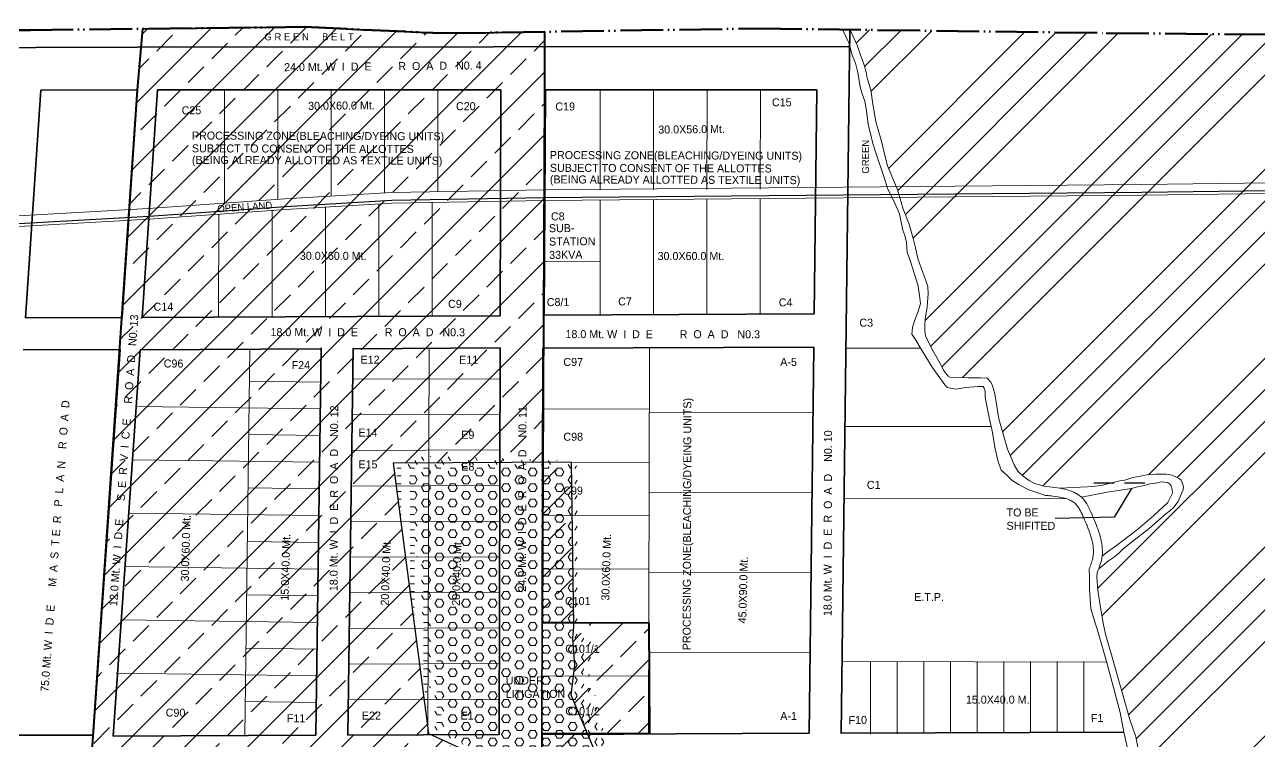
# Model space of a CAD drawing. Header units: inches. Extents: x 2755070 to 2758231, y 746334 to 747634.
# Drawn here: x 2756304 to 2756998, y 746670 to 747072 of the extents above; entities that cross this region are included whole.
import ezdxf

# ---------------------------------------------------------------- set-up
doc = ezdxf.new("R2010")
doc.units = ezdxf.units.IN
doc.header["$MEASUREMENT"] = 0
doc.linetypes.add('ACAD_ISO04W100', pattern=[30, 24, -3, 0, -3])
doc.linetypes.add('ACAD_ISO05W100', pattern=[33, 24, -3, 0, -3, 0, -3])
for name, color, linetype, lineweight in [('BOUNARY PHASE 1', 7, 'Continuous', 40), ('bound old', 7, 'Continuous', 50), ('HATCH', 7, 'Continuous', 5), ('NALA', 7, 'Continuous', 5), ('PLOT', 7, 'Continuous', 20), ('ROAD', 7, 'Continuous', 35)]:
    doc.layers.add(name, color=color, linetype=linetype, lineweight=lineweight)
for name, color, linetype in [('H.T. LINE', 7, 'Continuous'), ('LITIGATION', 7, 'Continuous'), ('TEXT', 7, 'Continuous')]:
    doc.layers.add(name, color=color, linetype=linetype)
doc.styles.get("Standard").update_dxf_attribs({"font": 'comic.ttf'})
doc.dimstyles.get("Standard").update_dxf_attribs({"dimtxt": 6, "dimasz": 0.18, "dimexe": 0.18, "dimexo": 0.0625, "dimgap": 0.09, "dimtad": 0, "dimzin": 0, "dimdsep": 46, "dimtxsty": 'Standard', "dimcen": 0.09, "dimadec": 0, "dimazin": 0, "dimtfac": 1, "dimtofl": 0, "dimtmove": 0, "dimatfit": 3, "dimfxl": 0, "dimtolj": 1, "dimtzin": 0, "dimarcsym": 0})

msp = doc.modelspace()

# ---------------------------------------------------------------- hatches: boundary and pattern name
at = {"layer": 'HATCH', "ltscale": 0.25}
h = msp.add_hatch(dxfattribs=at)
h.set_pattern_fill('ANSI33', color=256, scale=100, style=0)
h.set_pattern_definition([(45, (2770449.656586409, 747605.5221154988), (-17.67766952966369, 17.67766952966369), []), (45, (2770467.334255934, 747605.5221154988), (-17.67766952966369, 17.67766952966369), [12.5, -6.249999999999999])])
h.paths.add_polyline_path([(2756651.050366044, 746580.2731482387), (2756651.050443292, 746626.8704153895), (2756623.776227713, 746666.0749859214), (2756611.167027473, 746695.6127001643), (2756613.275309801, 746712.5360625982), (2756612.171637654, 746727.4835158587), (2756612.775311112, 746734.4213654697), (2756611.477094412, 746826.5575510263), (2756511.17075026, 746825.9653057456), (2756530.988746405, 746674.1119489074), (2756557.235358715, 746662.1836873889), (2756571.240785956, 746653.9753643572), (2756569.876871705, 746576.3239247799)], flags=16)
h.paths.add_polyline_path([(2756336.240697145, 746580.0577317774), (2756367.551594377, 747035.6514244676), (2756370.468731284, 747069.9963585436), (2756461.419985771, 747071.0465737581), (2756500.354331136, 747069.2645023763), (2756539.288676381, 747067.4824309647), (2756596.218630791, 747068.3504466116), (2756596.256687999, 747035.650704205), (2756594.844190598, 746736.6088176072), (2756654.843521237, 746736.3254161477), (2756655.18938911, 746673.9292132854), (2756594.649943471, 746674.1173928082), (2756594.593993068, 746656.1174797416), (2756594.720229149, 746625.1861543953), (2756889.22022903, 746625.1861543953), (2756889.22022903, 746656.6861543953), (2756926.59236598, 746655.244640559), (2756930.125831366, 746636.7948337197), (2756934.378641605, 746616.7948337197), (2756938.243017316, 746596.7948337495), (2756946.069600463, 746560.1344308853), (2756888.848300219, 746561.0125309229), (2756750.865207195, 746564.045795232), (2756593.769038796, 746567.3121788502), (2756508.524345279, 746570.1251192093), (2756504.640151381, 746597.0563038886), (2756565.925248384, 746615.4194308519), (2756564.58399868, 746623.8511227965), (2756561.776765108, 746625.6529029906), (2756559.104785085, 746651.6223295927), (2756471.2649858, 746637.2012505233), (2756469.641400456, 746572.0739284754)])
at = {"layer": 'HATCH', "lineweight": 5, "ltscale": 0.25}
h = msp.add_hatch(dxfattribs=at)
h.set_pattern_fill('ANSI34', color=256, scale=100, style=0)
h.set_pattern_definition([(45, (2770449.656586409, 747605.5221154988), (-53.03300858899106, 53.03300858899107), []), (45, (2770467.334255934, 747605.5221154988), (-53.03300858899106, 53.03300858899107), []), (45, (2770485.011925578, 747605.5221154988), (-53.03300858899106, 53.03300858899107), []), (45, (2770502.689595103, 747605.5221154988), (-53.03300858899106, 53.03300858899107), [])])
edge = h.paths.add_edge_path()
edge.add_line((2757148.733896375, 746980.8061525524), (2756931.976053663, 746978.0457680412))
edge.add_line((2756931.976053715, 746978.0457680523), (2756795.470193438, 746976.8279957995))
edge.add_line((2756795.470193386, 746976.8279957771), (2756796.630773026, 746972.6277244231))
edge.add_line((2756796.630773067, 746972.6277244389), (2756797.690793339, 746969.3080566237))
edge.add_line((2756797.690793276, 746969.3080566227), (2756801.203409452, 746960.2908029091))
edge.add_line((2756801.203409433, 746960.290802896), (2756803.531297054, 746952.1328958189))
edge.add_line((2756803.531297088, 746952.1328957975), (2756804.799164437, 746947.0356753552))
edge.add_line((2756804.799164414, 746947.0356753469), (2756806.046247065, 746940.961389537))
edge.add_line((2756806.046247125, 746940.9613895416), (2756808.914537277, 746933.0860073864))
edge.add_line((2756808.914537311, 746933.0860073864), (2756810.618883606, 746928.6009242712))
edge.add_line((2756810.61888361, 746928.6009242833), (2756811.782827467, 746925.1988533726))
edge.add_line((2756811.782827377, 746925.1988533735), (2756811.949105058, 746921.1728732418))
edge.add_line((2756811.949105024, 746921.1728732288), (2756811.595764965, 746916.2404589774))
edge.add_line((2756811.595764995, 746916.2404589951), (2756811.325563729, 746913.7330503333))
edge.add_line((2756811.325563669, 746913.7330503166), (2756810.223974001, 746907.0466271797))
edge.add_line((2756810.223973989, 746907.0466271937), (2756809.953772724, 746903.3738032319))
edge.add_line((2756809.953772783, 746903.3738032281), (2756809.953772783, 746900.5956415152))
edge.add_line((2756809.953772783, 746900.5956415236), (2756810.307112843, 746897.5467267595))
edge.add_line((2756810.307112932, 746897.5467267632), (2756814.069145583, 746889.8008351866))
edge.add_line((2756814.06914556, 746889.8008351624), (2756817.644115832, 746883.714777505))
edge.add_line((2756817.644115806, 746883.7147774994), (2756820.969669603, 746877.616947948))
edge.add_line((2756820.96966958, 746877.6169479787), (2756823.214418408, 746874.8387862658))
edge.add_line((2756823.214418292, 746874.8387862146), (2756824.378362149, 746874.1207020506))
edge.add_line((2756824.378362179, 746874.1207020581), (2756834.417377573, 746874.0382989626))
edge.add_line((2756834.417377591, 746874.0382989645), (2756841.234762773, 746874.0382989645))
edge.add_line((2756841.234762788, 746874.0382989645), (2756845.059149627, 746873.8499490088))
edge.add_line((2756845.059149623, 746873.8499490023), (2756847.033697184, 746871.6132933684))
edge.add_line((2756847.033697128, 746871.6132933795), (2756847.969009116, 746869.529672089))
edge.add_line((2756847.969009161, 746869.5296720862), (2756848.654904582, 746867.8109788131))
edge.add_line((2756848.654904604, 746867.8109788299), (2756849.361584816, 746864.9504139982))
edge.add_line((2756849.361584783, 746864.9504140019), (2756851.543979421, 746850.8359398227))
edge.add_line((2756851.543979406, 746850.8359398246), (2756856.532310009, 746833.8962164493))
edge.add_line((2756856.532310009, 746833.8962164819), (2756860.252773263, 746825.102628313))
edge.add_line((2756860.252773285, 746825.1026283205), (2756862.268890243, 746821.4886637125))
edge.add_line((2756862.268890262, 746821.4886637032), (2756865.241103906, 746818.6398707423))
edge.add_line((2756865.241104007, 746818.639870733), (2756868.670581296, 746816.1913214251))
edge.add_line((2756868.670581341, 746816.1913214326), (2756871.705149174, 746814.5785750197))
edge.add_line((2756871.705149174, 746814.5785750151), (2756877.067604627, 746813.0246879561))
edge.add_spline(control_points=[(2756877.067604423, 746813.0246879458), (2756880.081031799, 746812.7656694651), (2756883.094458938, 746812.5066510141), (2756885.946322918, 746812.0307165384)], knot_values=[0, 0, 0, 0, 8.22583620535221, 8.22583620535221, 8.22583620535221, 8.22583620535221], degree=3, periodic=0)
edge.add_line((2756885.946322918, 746812.0307165384), (2756901.28179289, 746812.7421630267))
edge.add_line((2756901.28179276, 746812.7421630025), (2756905.792075019, 746813.0835472783))
edge.add_line((2756905.792075038, 746813.083547324), (2756909.221552327, 746813.53087846))
edge.add_line((2756909.221552372, 746813.5308784246), (2756914.293021861, 746814.7786968201))
edge.add_line((2756914.293021917, 746814.778696835), (2756919.593123183, 746816.0736027136))
edge.add_line((2756919.593123198, 746816.073602736), (2756922.399059162, 746816.4503026241))
edge.add_line((2756922.399059176, 746816.4503026009), (2756926.888556737, 746817.8864709521))
edge.add_line((2756926.888556719, 746817.8864709735), (2756930.380388197, 746818.522152042))
edge.add_line((2756930.380388141, 746818.5221520364), (2756934.745177418, 746819.4285861561))
edge.add_line((2756934.745177388, 746819.4285861552), (2756937.779745221, 746819.6169361109))
edge.add_line((2756937.779745221, 746819.6169361174), (2756939.96213986, 746819.7581985667))
edge.add_line((2756939.962139964, 746819.7581985593), (2756942.871999513, 746819.7581985593))
edge.add_line((2756942.871999502, 746819.7581985593), (2756945.470088389, 746819.7581985593))
edge.add_line((2756945.470088363, 746819.7581985593), (2756948.633005019, 746819.4377879705))
edge.add_line((2756948.633004904, 746819.4377879798), (2756951.518439122, 746818.2160833571))
edge.add_line((2756951.518439174, 746818.2160833776), (2756953.6716999, 746817.011781821))
edge.add_line((2756953.671699882, 746817.0117818117), (2756954.760854065, 746815.108309227))
edge.add_line((2756954.760854125, 746815.1083092391), (2756955.363610752, 746812.6597599313))
edge.add_line((2756955.363610744, 746812.6597599089), (2756955.134978969, 746810.6349979723))
edge.add_line((2756955.13497889, 746810.6349979937), (2756954.57379166, 746809.2812327379))
edge.add_line((2756954.573791742, 746809.2812327445), (2756952.453751199, 746804.4900809657))
edge.add_line((2756952.453751206, 746804.4900809824), (2756949.959585905, 746801.2999037458))
edge.add_line((2756949.959585905, 746801.2999037206), (2756947.569344189, 746799.0043887328))
edge.add_line((2756947.569344044, 746799.0043887496), (2756945.49087299, 746797.4975891737))
edge.add_line((2756945.490873098, 746797.4975891709), (2756936.07539903, 746789.3632258354))
edge.add_line((2756936.075398922, 746789.3632258475), (2756931.93924142, 746786.055329903))
edge.add_line((2756931.939241529, 746786.0553298891), (2756921.754733153, 746778.0975446152))
edge.add_line((2756921.754733086, 746778.0975446105), (2756918.907227725, 746775.3193828976))
edge.add_line((2756918.907227635, 746775.319382906), (2756916.600124713, 746773.4711990543))
edge.add_line((2756916.600124717, 746773.4711990356), (2756913.212216824, 746771.2345434017))
edge.add_line((2756913.212216973, 746771.2345434129), (2756907.753850009, 746766.6535551203))
edge.add_spline(control_points=[(2756907.753849864, 746766.653555125), (2756907.474779487, 746765.8994790316), (2756907.184222102, 746765.1472824812), (2756906.893664837, 746764.3950859606)], knot_values=[64.90998871267509, 64.90998871267509, 64.90998871267509, 64.90998871267509, 67.29654852676212, 67.29654852676212, 67.29654852676212, 67.29654852676212], degree=3, periodic=0)
edge.add_line((2756906.893664837, 746764.3950859606), (2756906.706602458, 746761.9465366527))
edge.add_line((2756906.706602335, 746761.9465366602), (2756907.205435377, 746754.7186074443))
edge.add_line((2756907.205435395, 746754.7186074257), (2756908.473302744, 746747.1610658048))
edge.add_line((2756908.473302841, 746747.1610657871), (2756910.427065704, 746735.2479316294))
edge.add_line((2756910.427065611, 746735.2479316294), (2756911.757287148, 746729.2795926798))
edge.add_line((2756911.757287145, 746729.2795926929), (2756915.290688019, 746717.0015305178))
edge.add_line((2756915.290688038, 746717.0015304983), (2756918.990366593, 746703.8288060743))
edge.add_line((2756918.990366578, 746703.8288060725), (2756920.694712874, 746697.9193264768))
edge.add_line((2756920.694712877, 746697.9193264544), (2756925.225779835, 746682.050843413))
edge.add_line((2756925.225779772, 746682.0508434176), (2756928.613687664, 746672.2095586797))
edge.add_line((2756928.613687634, 746672.2095586956), (2756930.733728178, 746661.567786675))
edge.add_line((2756930.73372817, 746661.5677866638), (2756932.334150881, 746652.3386392528))
edge.add_line((2756932.33415091, 746652.3386392593), (2756933.144754615, 746646.7234564563))
edge.add_line((2756933.144754767, 746646.7234564424), (2756937.010711003, 746635.0104441112))
edge.add_line((2756937.010710955, 746635.0104441345), (2756937.946022943, 746630.5959922438))
edge.add_line((2756937.946022987, 746630.5959922373), (2756938.881334975, 746625.5105436658))
edge.add_line((2756938.881334901, 746625.5105436742), (2756939.567230321, 746620.9666012051))
edge.add_line((2756939.567230344, 746620.9666011631), (2756942.227673326, 746606.5931458268))
edge.add_line((2756942.227673411, 746606.5931458175), (2756944.368498653, 746594.6917835306))
edge.add_line((2756944.368498564, 746594.6917835474), (2756946.488539107, 746581.2247623308))
edge.add_line((2756946.4885391, 746581.2247623205), (2756948.234454792, 746572.5253491411))
edge.add_line((2756948.23445487, 746572.5253491402), (2756949.689384598, 746565.5681729754))
edge.add_line((2756949.689384699, 746565.5681729615), (2756950.693984944, 746560.1864012722))
edge.add_line((2756950.693984866, 746560.1864012778), (2756976.985882293, 746560.4818784986))
edge.add_line((2756976.985882282, 746560.4818784893), (2756981.411366317, 746554.1397931781))
edge.add_line((2756981.411366343, 746554.1397931874), (2757005.655289713, 746553.7554237414))
edge.add_line((2757005.655289769, 746553.7554237247), (2757039.815669276, 746552.2199520096))
edge.add_line((2757039.815669179, 746552.2199520171), (2757085.802174032, 746549.913735318))
edge.add_line((2757085.802174091, 746549.9137353301), (2757121.507316653, 746547.5935113765))
edge.add_line((2757121.507316589, 746547.5935114026), (2757164.800053596, 746546.4404030647))
edge.add_line((2757164.800053596, 746546.4404030442), (2757199.522667326, 746544.5080521256))
edge.add_line((2757199.522667408, 746544.5080521405), (2757256.034782466, 746542.0046531716))
edge.add_line((2757256.03478241, 746542.0046531558), (2757310.29500372, 746540.2749871099))
edge.add_line((2757310.295003772, 746540.2749871314), (2757377.412731413, 746536.6370007573))
edge.add_line((2757377.412731409, 746536.6370007396), (2757400.309777375, 746552.5883222697))
edge.add_line((2757400.309777379, 746552.5883222818), (2757426.326903075, 746549.3031731462))
edge.add_line((2757426.326903105, 746549.3031731248), (2757428.677681331, 746527.0718417969))
edge.add_line((2757428.677681327, 746527.0718417764), (2757532.902259525, 746523.7038923362))
edge.add_line((2757532.902259469, 746523.7038923502), (2757586.608987205, 746521.4289676938))
edge.add_line((2757586.608987212, 746521.4289677143), (2757629.079083543, 746519.4927953463))
edge.add_line((2757629.079083562, 746519.4927953482), (2757629.234977275, 746562.7724279715))
edge.add_line((2757629.234977245, 746562.7724279761), (2757584.873860229, 746655.299326486))
edge.add_line((2757584.87386024, 746655.2993264794), (2757507.883432139, 746785.6672294484))
edge.add_line((2757507.88343215, 746785.6672294438), (2757478.868220948, 746811.4280280424))
edge.add_line((2757478.868220925, 746811.4280280471), (2757432.351773225, 746853.749340009))
edge.add_line((2757432.351773262, 746853.7493399978), (2757407.021028765, 746881.3501956342))
edge.add_line((2757407.021028757, 746881.3501956463), (2757388.670605164, 746899.894575268))
edge.add_line((2757388.670605183, 746899.894575268), (2757326.307539031, 746983.7622078191))
edge.add_line((2757326.307538986, 746983.7622078061), (2757148.733896386, 746980.8061525617))
h.paths.add_polyline_path([(2757266.302886844, 746835.4147879183), (2757294.341461897, 746829.4464489818), (2757299.288223147, 746847.7752532065), (2757378.789742589, 746846.927678436), (2757380.03682518, 746830.9532485604), (2757378.810527325, 746813.7780877352), (2757376.357931376, 746782.9357838631), (2757372.907669425, 746753.7768576741), (2757372.450405717, 746741.8401797712), (2757373.38571775, 746732.7169792056), (2757374.764553785, 746726.60896191), (2757406.64125526, 746733.7764476836), (2757406.994595408, 746722.1222946942), (2757410.278579712, 746697.7074328065), (2757411.234676361, 746688.8196696639), (2757413.645702839, 746688.219304204), (2757415.64103508, 746655.7407101989), (2757380.722720623, 746663.357111156), (2757380.722720623, 746669.4313969612), (2757376.357931376, 746669.2901344895), (2757363.492195368, 746665.1935231388), (2757355.573220372, 746680.0143096149), (2757349.857424855, 746693.5048745871), (2757338.675250411, 746689.1375101805), (2757329.924887061, 746708.0549080074), (2757326.807180405, 746714.9649966955), (2757324.687139869, 746719.3441329598), (2757318.618004322, 746720.8980200291), (2757319.303899765, 746741.7342329323), (2757322.98279357, 746745.4070568979), (2757322.712592363, 746748.7973559499), (2757312.112389803, 746764.3244547248), (2757305.731483579, 746775.2605235279), (2757285.798945665, 746776.9556730688), (2757270.77159965, 746779.3571348786), (2757265.263651252, 746787.5503575802), (2757260.171396971, 746794.7429712117), (2757258.758036733, 746798.4157951474), (2757266.884858727, 746799.4399480224), (2757266.82250464, 746804.9020964801)], flags=16)
h.paths.add_polyline_path([(2757190.583670378, 746720.2221817374), (2757193.952984571, 746713.9349066913), (2757194.796533227, 746708.3178898692), (2757190.655741096, 746701.0615919232), (2757180.784539461, 746698.8482289612), (2757171.772415161, 746705.720736593), (2757171.913670897, 746714.8577474058), (2757178.135342479, 746720.7935437262)], flags=16)
h.paths.add_polyline_path([(2757148.733896375, 746980.8061525524), (2757326.307538986, 746983.7622078061), (2757265.379355788, 747065.700168848), (2757192.733786821, 747065.0209054053), (2756911.986577153, 747067.6328305602), (2756767.997111559, 747069.5214862525), (2756771.980105877, 747060.8579028249), (2756773.767591, 747055.7489104867), (2756774.952319503, 747052.4292426705), (2756776.199402213, 747049.1213467121), (2756777.093144774, 747045.7075039446), (2756777.633547187, 747042.2230299115), (2756779.608094811, 747035.7131848633), (2756780.855177402, 747027.6494527459), (2756781.7697047, 747022.1873042881), (2756782.559523702, 747017.8787992299), (2756783.474050999, 747014.5709033012), (2756785.885077477, 747006.0951556861), (2756787.485500216, 746998.8436827064), (2756789.023568869, 746993.0166062117), (2756794.552302003, 746980.1499504447), (2756795.470193386, 746976.8279957771), (2756931.976053715, 746978.0457680523)])
h.paths.add_polyline_path([(2757021.023933411, 746865.0522343218), (2757140.338817, 746864.6813584864), (2757140.363162994, 746872.5136954784), (2757021.048279285, 746872.8845713139)], flags=24)
h.paths.add_polyline_path([(2757292.955358148, 746796.2898600996), (2757347.088307858, 746796.2938517332), (2757347.087822795, 746802.8733510375), (2757292.954872966, 746802.869359374)], flags=8)
h.paths.add_polyline_path([(2757293.582497239, 746807.4303011596), (2757320.206989765, 746807.4303011596), (2757320.206989765, 746801.7936299741), (2757293.582497239, 746801.7936299741)], flags=8)
at = {"layer": 'HATCH', "ltscale": 0.25}
h = msp.add_hatch(dxfattribs=at)
h.set_pattern_fill('HEX', color=256, scale=20, style=0)
h.set_pattern_definition([(0, (-548615369.2682207, -148904661.637835), (0, 4.330127020000001), [2.5, -5]), (120, (-548615369.2682207, -148904661.637835), (-3.750000000933409, -2.16506351), [2.5, -4.999999999999999]), (59.99999999999999, (-548615366.7682207, -148904661.637835), (-3.750000000933408, 2.165063510000001), [2.5, -5.000000000000001])])
h.paths.add_polyline_path([(2756651.050366044, 746580.2731482387), (2756651.050443292, 746626.8704153895), (2756623.776227713, 746666.0749859214), (2756611.167027473, 746695.6127001643), (2756613.275309801, 746712.5360625982), (2756612.171637654, 746727.4835158587), (2756612.775311112, 746734.4213654697), (2756611.477094412, 746826.5575510263), (2756511.17075026, 746825.9653057456), (2756530.988746405, 746674.1119489074), (2756557.235358715, 746662.1836873889), (2756571.240785956, 746653.9753643572), (2756569.876871705, 746576.3239247799)])

# ---------------------------------------------------------------- linework, layer by layer
at = {"layer": 'BOUNARY PHASE 1', "ltscale": 0.25}
msp.add_lwpolyline([(2756336.240697145, 746580.0577317774), (2756367.551594377, 747035.6514244676), (2756370.468731284, 747069.9963585436), (2756461.419985771, 747071.0465737581), (2756500.354331136, 747069.2645023763), (2756539.288676381, 747067.4824309647), (2756596.218630791, 747068.3504466116), (2756596.256687999, 747035.650704205), (2756594.844190598, 746736.6088176072), (2756654.843521237, 746736.3254161477), (2756655.18938911, 746673.9292132854), (2756594.649943471, 746674.1173928082), (2756594.593993068, 746656.1174797416)], dxfattribs=at)
at = {"layer": 'bound old', "linetype": 'ACAD_ISO05W100'}
msp.add_lwpolyline([(2755227.539643645, 746751.2453789413), (2755230.261760473, 746835.9646860659), (2755222.385553122, 746886.858153671), (2755210.959024549, 746917.4451604784), (2755206.629104972, 746953.1621131897), (2755194.398363948, 746951.3805715442), (2755164.563170552, 747008.2420326769), (2755159.205345631, 747034.823954314), (2755152.566626668, 747067.282034725), (2755184.574787974, 747066.7951220274), (2755420.405415893, 747072.3224062622), (2755422.583700776, 747069.1061490774), (2755667.683166265, 747069.9675844908), (2755842.593002319, 747071.7766461372), (2756060.042990208, 747069.9485408068), (2756307.28881216, 747069.2668192387), (2756461.419985771, 747071.0465737581), (2756539.288676381, 747067.4824309647), (2756716.943103552, 747070.1911424696), (2756911.986577153, 747067.6328305602), (2757192.733786821, 747065.0209054053)], dxfattribs=at)
at = {"layer": 'H.T. LINE'}
msp.add_lwpolyline([(2757389.346638799, 746984.81161502), (2757148.733896375, 746980.8061525524), (2756931.976053715, 746978.0457680523), (2756596.465052128, 746975.0526658595), (2756510.439950943, 746973.5854132175), (2756450.646884441, 746969.9528668523), (2756373.976709127, 746964.5468467772), (2756297.409796476, 746960.301109463), (2756244.227844834, 746959.9046973586), (2756129.394020677, 746958.4461254776), (2756015.894020677, 746958.4461254776), (2755908.752844095, 746963.613910228), (2755845.028670669, 746962.1186085939), (2755745.003450155, 746958.4246348441), (2755632.112276793, 746955.5236070752), (2755537.628937364, 746953.6971284747), (2755472.347605586, 746952.5917113721), (2755307.341836333, 746949.3286792934), (2755110.341836333, 746949.3286792934)], dxfattribs=at)
at = {"layer": 'H.T. LINE', "linetype": 'ACAD_ISO04W100'}
for points in [[(2756916.431839421, 746814.8695417382), (2756915.228775709, 746814.8495144258), (2756914.144986496, 746814.8357125033), (2756912.467431488, 746814.8207469924), (2756912.037305982, 746814.8134107292), (2756911.73834065, 746814.7952479973), (2756911.354989774, 746814.7682178969), (2756910.97215521, 746814.7469892104), (2756910.706245452, 746814.7450071499), (2756910.132076331, 746814.7377142905), (2756909.564576331, 746814.7377142905), (2756909.028870448, 746814.7635532143), (2756908.710249581, 746814.7560767061), (2756908.210123478, 746814.7376068372), (2756907.645667612, 746814.7231016984), (2756907.173250915, 746814.7139693054), (2756906.846844256, 746814.7084422199), (2756906.021815409, 746814.6921270596), (2756905.036815409, 746814.6921270596)], [(2756933.622335732, 746814.8695417382), (2756932.41927202, 746814.8495144258), (2756931.335482806, 746814.8357125033), (2756929.657927798, 746814.8207469924), (2756929.227802293, 746814.8134107292), (2756928.92883696, 746814.7952479973), (2756928.545486084, 746814.7682178969), (2756928.16265152, 746814.7469892104), (2756927.896741762, 746814.7450071499), (2756927.322572642, 746814.7377142905), (2756926.755072642, 746814.7377142905), (2756926.219366758, 746814.7635532143), (2756925.900745892, 746814.7560767061), (2756925.400619789, 746814.7376068372), (2756924.836163922, 746814.7231016984), (2756924.363747225, 746814.7139693054), (2756924.037340566, 746814.7084422199), (2756923.21231172, 746814.6921270596), (2756922.227311719, 746814.6921270596)]]:
    msp.add_lwpolyline(points, dxfattribs=at)
at = {"layer": 'LITIGATION', "ltscale": 0.25}
for p, q in [((2756595.123943338, 746826.6083828078), (2756594.698841707, 746736.6095041295)), ((2756594.698841707, 746736.6095041295), (2756612.740897877, 746736.8637201746))]:
    msp.add_line(p, q, dxfattribs=at)
at = {"layer": 'LITIGATION'}
msp.add_lwpolyline([(2756651.050366044, 746580.2731482387), (2756651.050443292, 746626.8704153895), (2756623.776227713, 746666.0749859214), (2756611.167027473, 746695.6127001643), (2756613.275309801, 746712.5360625982), (2756612.171637654, 746727.4835158587), (2756612.775311112, 746734.4213654697), (2756611.477094412, 746826.5575510263), (2756511.17075026, 746825.9653057456), (2756530.988746405, 746674.1119489074), (2756557.235358715, 746662.1836873889), (2756571.240785956, 746653.9753643572), (2756569.876871705, 746576.3239247799), (2756651.050366044, 746580.2731482387)], dxfattribs=at)
at = {"layer": 'NALA'}
for points in [[(2756877.843300343, 746807.9390250146), (2756873.451064825, 746809.3989514709), (2756868.483518958, 746811.0587853789), (2756862.97557044, 746813.8722627163), (2756858.880982399, 746816.544477582), (2756855.950338244, 746819.4874455035), (2756852.87420094, 746822.1596603692), (2756852.87420094, 746822.1596603692), (2756851.086715817, 746827.5040901303), (2756849.42393887, 746835.0380880237), (2756848.135286808, 746843.2077669799), (2756846.22309351, 746851.6246552467), (2756844.934441328, 746858.2639908791), (2756844.934441328, 746858.2639908791), (2756843.915990591, 746862.984511435), (2756843.895205736, 746866.2217761576), (2756843.458726883, 746868.0935037434), (2756842.876754999, 746869.0941128433), (2756842.876754999, 746869.0941128433), (2756839.738263607, 746869.0941128433), (2756833.149510264, 746868.5408348739), (2756827.433714747, 746867.540225774), (2756827.433714747, 746867.540225774), (2756822.528522968, 746868.5408348739), (2756821.260655522, 746869.9887751043), (2756814.152284384, 746879.9948660433), (2756808.540412426, 746889.0592072308), (2756804.362685561, 746896.1223302782), (2756802.741478086, 746898.5708795786), (2756803.011679411, 746902.2790191472), (2756804.445824385, 746906.4933492541), (2756806.337233067, 746911.2374135256), (2756807.501176953, 746915.6283216476), (2756807.501176953, 746915.6283216476), (2756807.043913245, 746920.2899828553), (2756807.043913245, 746920.2899828553), (2756806.420372009, 746924.1393848956), (2756806.420372009, 746924.1393848956), (2756806.06703186, 746926.1994624436), (2756801.847735524, 746939.878377378), (2756800.143389225, 746944.6224416792), (2756800.143389225, 746944.6224416792), (2756799.686125517, 746950.0021870434), (2756798.709244132, 746953.8515890837), (2756797.711578012, 746956.9946787953), (2756795.737030506, 746966.0119325519), (2756792.951879144, 746972.462918222), (2756789.106707692, 746980.5266503394), (2756787.132160187, 746986.4361299276), (2756782.51795435, 747000.3622541428), (2756780.709684491, 747005.5654214621), (2756779.545740724, 747011.2983229756), (2756778.111595511, 747016.3131403029), (2756778.111595511, 747016.3131403029), (2756777.21785295, 747023.894225657), (2756776.220186949, 747029.4505491257), (2756774.702903032, 747034.0180353224), (2756773.622097969, 747037.5142812431), (2756773.622097969, 747037.5142812431), (2756772.375015378, 747045.4014352858), (2756772.375015378, 747045.4014352858), (2756771.003224373, 747050.6399181783), (2756769.194954515, 747055.1250012815), (2756767.423466563, 747061.8146528602), (2756763.679384947, 747069.5781202614), (2756763.679384947, 747069.5781202614), (2756768.029533982, 747069.4509628415), (2756771.980105877, 747060.8579028249), (2756771.980105877, 747060.8579028249), (2756773.767591, 747055.7489104867), (2756774.952319503, 747052.4292426705), (2756776.199402213, 747049.1213467121), (2756777.093144774, 747045.7075039446), (2756777.093144774, 747045.7075039446), (2756777.633547187, 747042.2230299115), (2756777.633547187, 747042.2230299115), (2756779.608094811, 747035.7131848633), (2756780.855177402, 747027.6494527459), (2756781.7697047, 747022.1873042881), (2756781.7697047, 747022.1873042881), (2756782.559523702, 747017.8787992299), (2756782.559523702, 747017.8787992299), (2756783.474050999, 747014.5709033012), (2756785.885077477, 747006.0951556861), (2756787.485500216, 746998.8436827064), (2756789.023568869, 746993.0166062117), (2756794.552302003, 746980.1499504447), (2756796.630773067, 746972.6277244389), (2756797.690793276, 746969.3080566227), (2756801.203409433, 746960.290802896), (2756803.531297088, 746952.1328957975), (2756804.799164414, 746947.0356753469), (2756806.046247125, 746940.9613895416), (2756808.914537311, 746933.0860073864), (2756810.61888361, 746928.6009242833), (2756811.782827377, 746925.1988533735), (2756811.782827377, 746925.1988533735), (2756811.949105024, 746921.1728732288), (2756811.949105024, 746921.1728732288), (2756811.595764995, 746916.2404589951), (2756811.595764995, 746916.2404589951), (2756811.325563669, 746913.7330503166), (2756810.223973989, 746907.0466271937), (2756810.223973989, 746907.0466271937), (2756809.953772783, 746903.3738032281), (2756809.953772783, 746903.3738032281), (2756809.953772783, 746900.5956415236), (2756809.953772783, 746900.5956415236), (2756810.307112932, 746897.5467267632), (2756814.06914556, 746889.8008351624), (2756817.644115806, 746883.7147774994), (2756820.96966958, 746877.6169479787), (2756823.214418292, 746874.8387862146), (2756823.214418292, 746874.8387862146), (2756824.378362179, 746874.1207020581), (2756824.378362179, 746874.1207020581), (2756834.417377591, 746874.0382989645), (2756834.417377591, 746874.0382989645), (2756841.234762788, 746874.0382989645), (2756845.059149623, 746873.8499490023), (2756847.033697128, 746871.6132933795), (2756847.969009161, 746869.5296720862), (2756848.654904604, 746867.8109788299), (2756848.654904604, 746867.8109788299), (2756849.361584783, 746864.9504140019), (2756851.543979406, 746850.8359398246), (2756856.532310009, 746833.8962164819), (2756860.252773285, 746825.1026283205), (2756862.268890262, 746821.4886637032), (2756865.241104007, 746818.639870733), (2756868.670581341, 746816.1913214326), (2756871.705149174, 746814.5785750151), (2756877.067604423, 746813.0246879458), (2756877.067604423, 746813.0246879458), (2756877.067604423, 746813.0246879458), (2756877.067604423, 746813.0246879458)], [(2756885.946322918, 746812.0307165384), (2756901.28179276, 746812.7421630025), (2756901.28179276, 746812.7421630025), (2756905.792075038, 746813.083547324), (2756909.221552372, 746813.5308784246), (2756914.293021917, 746814.778696835), (2756919.593123198, 746816.073602736), (2756922.399059176, 746816.4503026009), (2756926.888556719, 746817.8864709735), (2756930.380388141, 746818.5221520364), (2756934.745177388, 746819.4285861552), (2756934.745177388, 746819.4285861552), (2756937.779745221, 746819.6169361174), (2756937.779745221, 746819.6169361174), (2756939.962139964, 746819.7581985593), (2756939.962139964, 746819.7581985593), (2756942.871999502, 746819.7581985593), (2756942.871999502, 746819.7581985593), (2756945.470088363, 746819.7581985593), (2756945.470088363, 746819.7581985593), (2756948.026607752, 746819.4992173612), (2756948.026607752, 746819.4992173612), (2756949.377614021, 746819.1225174963), (2756951.518439174, 746818.2160833776), (2756953.181216002, 746817.2861055136), (2756954.033389211, 746816.3796713948), (2756954.760854125, 746815.1083092391), (2756954.760854125, 746815.1083092391), (2756955.363610744, 746812.6597599089), (2756955.363610744, 746812.6597599089), (2756955.13497889, 746810.6349979937), (2756954.573791742, 746809.2812327445), (2756952.453751206, 746804.4900809824), (2756949.959585905, 746801.2999037206), (2756947.569344044, 746799.0043887496), (2756945.490873098, 746797.4975891709), (2756936.075398922, 746789.3632258475), (2756931.939241529, 746786.0553298891), (2756921.754733086, 746778.0975446105), (2756918.907227635, 746775.319382906), (2756916.600124717, 746773.4711990356), (2756913.212216973, 746771.2345434129), (2756907.753849864, 746766.653555125)], [(2756909.67881608, 746773.8008114398), (2756911.861210704, 746775.6960828006), (2756917.701714516, 746779.7809222639), (2756929.652923226, 746788.8099478483), (2756938.694272518, 746796.6735581458), (2756946.571678042, 746803.9603467286), (2756946.571678042, 746803.9603467286), (2756949.190551639, 746809.1988296211), (2756949.003489137, 746811.1294166148), (2756949.003489137, 746811.1294166148), (2756948.463086724, 746813.35430035), (2756947.631698251, 746814.4255406857), (2756946.426185012, 746815.214256078), (2756946.426185012, 746815.214256078), (2756943.121415973, 746815.5085528791), (2756943.121415973, 746815.5085528791), (2756941.375500202, 746815.214256078), (2756941.375500202, 746815.214256078), (2756938.964473724, 746814.6138906181), (2756938.964473724, 746814.6138906181), (2756936.428739071, 746814.3666813076), (2756936.428739071, 746814.3666813076), (2756933.373386502, 746813.5308784246), (2756933.373386502, 746813.5308784246), (2756929.63213861, 746812.75393489), (2756929.63213861, 746812.75393489), (2756926.202661276, 746811.8475007713), (2756912.526321411, 746809.6697044969), (2756898.104517817, 746806.8457220495)], [(2756925.890890598, 746657.7419283688), (2756921.817087173, 746674.9288610518), (2756921.817087173, 746674.9288610518), (2756919.759400845, 746686.0061922967), (2756915.394611597, 746702.8988282084), (2756912.172981381, 746714.552981168), (2756907.496421337, 746730.8217078745), (2756903.401833296, 746744.2298697233), (2756903.401833296, 746744.2298697233), (2756902.52887547, 746755.2954291403), (2756902.52887547, 746755.2954291403), (2756902.52887547, 746763.4533362389), (2756902.52887547, 746763.4533362389), (2756902.52887547, 746763.4533362389), (2756902.52887547, 746763.4533362389), (2756902.52887547, 746763.4533362389)], [(2756906.893664837, 746764.3950859606), (2756906.893664837, 746764.3950859606), (2756906.893664837, 746764.3950859606), (2756906.893664837, 746764.3950859606), (2756906.706602335, 746761.9465366602), (2756907.205435395, 746754.7186074257), (2756908.473302841, 746747.1610657871), (2756910.427065611, 746735.2479316294), (2756911.757287145, 746729.2795926929), (2756915.290688038, 746717.0015304983), (2756918.990366578, 746703.8288060725), (2756920.694712877, 746697.9193264544), (2756925.225779772, 746682.0508434176), (2756928.613687634, 746672.2095586956), (2756930.73372817, 746661.5677866638)]]:
    msp.add_lwpolyline(points, dxfattribs=at)
at = {"layer": 'NALA', "color": 2}
msp.add_lwpolyline([(2756886.607786775, 746811.9769913554), (2756886.607786775, 746811.9769913554), (2756886.607786775, 746811.9769913554)], close=True, dxfattribs=at)
at = {"layer": 'NALA'}
msp.add_spline([(2756877.067604423, 746813.0246879458), (2756898.104517817, 746806.8457220495), (2756904.684198022, 746795.5382837057), (2756908.52537477, 746785.0747399926), (2756909.67881608, 746773.8008114398), (2756906.893664837, 746764.3950859606)], degree=3, dxfattribs=at)
msp.add_open_spline([(2756877.843300343, 746807.9390250146), (2756878.057957172, 746807.920279324), (2756878.271841407, 746807.901442349), (2756879.702541471, 746807.7738025486), (2756880.893001556, 746807.6594702005), (2756883.890682101, 746807.3122136891), (2756885.634070754, 746807.0478783548), (2756888.790246606, 746806.3421239555), (2756890.199303389, 746805.9004869759), (2756892.213528633, 746804.9976308048), (2756892.931968212, 746804.5900771618), (2756893.920671701, 746803.8799391091), (2756894.249877572, 746803.6094741225), (2756894.768064976, 746803.1207446158), (2756894.974483728, 746802.9070394039), (2756895.390983462, 746802.4362816215), (2756895.59901917, 746802.1811753511), (2756896.220123887, 746801.3587655723), (2756896.629823685, 746800.7339453697), (2756897.676674247, 746798.9390149713), (2756898.297837257, 746797.6702054739), (2756899.22395277, 746795.6031494737), (2756899.540354848, 746794.8655037284), (2756900.038731098, 746793.6874311566), (2756900.220695019, 746793.2549576461), (2756900.576716304, 746792.4047688842), (2756900.751734018, 746791.9841568768), (2756901.266293049, 746790.7337810397), (2756901.595295906, 746789.9155071974), (2756902.529621482, 746787.4898377955), (2756903.081775427, 746785.9124501944), (2756904.003077507, 746782.7321250737), (2756904.373526931, 746781.1237484813), (2756904.818187714, 746778.0132536888), (2756904.891567707, 746776.5126791596), (2756904.754119992, 746774.6921367049), (2756904.70506227, 746774.2767320871), (2756904.567160606, 746773.4199010432), (2756904.478902102, 746772.9816784263), (2756904.160257101, 746771.6348707676), (2756903.875222564, 746770.6940728426), (2756903.199681044, 746768.726310432), (2756902.809453368, 746767.699913621), (2756902.341206193, 746766.4858180583), (2756902.285531044, 746766.3416852653), (2756902.52887547, 746763.4533362389)], degree=3, knots=[1.101973275662634, 1.101973275662634, 1.101973275662634, 1.101973275662634, 1.69516929517214, 1.69516929517214, 5.085507885516419, 5.085507885516419, 10.5319867881669, 10.5319867881669, 15.97846569081739, 15.97846569081739, 19.67775342640146, 19.67775342640146, 21.75525723198845, 21.75525723198845, 23.17793026187652, 23.17793026187652, 24.60060329176459, 24.60060329176459, 27.44594935154074, 27.44594935154074, 32.03192230189427, 32.03192230189427, 34.45345176222302, 34.45345176222302, 35.83321285858019, 35.83321285858019, 37.21297395493736, 37.21297395493736, 39.97249614765171, 39.97249614765171, 45.49154053308041, 45.49154053308041, 51.01058491850911, 51.01058491850911, 56.52962930393781, 56.52962930393781, 58.2474674908033, 58.2474674908033, 59.96530567766879, 59.96530567766879, 63.40098205139978, 63.40098205139978, 66.83665842513076, 66.83665842513076, 67.2965485267628, 67.2965485267628, 67.2965485267628, 67.2965485267628], dxfattribs=at)
at = {"layer": 'PLOT'}
for p, q in [((2756416.305423645, 746972.0426201492), (2756416.345200432, 747035.651424471)), ((2756446.306752344, 746974.1580161869), (2756446.345206281, 747035.651424471)), ((2756476.307922625, 746976.0201220305), (2756476.345212129, 747035.651424471)), ((2756506.309068227, 746977.8427506236), (2756506.345218071, 747035.651424471)), ((2756536.309502204, 746978.5273013541), (2756536.34522392, 747035.651424471)), ((2756627.555797087, 746979.5527507456), (2756627.590899938, 747035.6871721938)), ((2756657.555872971, 746979.6646415626), (2756657.590927673, 747035.722087384)), ((2756687.555948762, 746979.7765323564), (2756687.590955315, 747035.7570025742)), ((2756717.556024646, 746979.8884231502), (2756717.590983049, 747035.7919177643)), ((2756687.512106006, 746909.6656472094), (2756687.552564894, 746974.3652001859)), ((2756717.512214021, 746909.829047499), (2756717.552738102, 746974.6328325148)), ((2756443.088339572, 746908.1163519665), (2756443.125736178, 746967.9188259782)), ((2756473.088435759, 746908.2607744399), (2756473.126928253, 746969.8158081758)), ((2756503.088531946, 746908.4051969133), (2756503.128073947, 746971.6384367689)), ((2756533.088628133, 746908.5496193634), (2756533.12860115, 746972.4721749218)), ((2756627.511889884, 746909.3388466535), (2756627.55221848, 746973.8299355747)), ((2756657.511997992, 746909.5022469431), (2756657.552391687, 746974.0975678803)), ((2756413.088243385, 746907.9719295164), (2756413.124407479, 746965.8034299172)), ((2756627.530541388, 746939.1651637058), (2756596.223385097, 746939.377239919)), ((2756430.674883374, 746890.0563841823), (2756427.738303994, 746672.9978942683)), ((2756531.323345681, 746890.8578088877), (2756530.648624734, 746673.7925638815)), ((2756655.324080517, 746890.9014956465), (2756654.649639247, 746673.9262214068)), ((2756765.683064261, 746890.7083718476), (2756807.564957337, 746890.7083718476)), ((2756430.431479426, 746872.0650797614), (2756470.414977172, 746871.5270059321)), ((2756488.451548224, 746873.1561524), (2756571.272586962, 746873.4871656073)), ((2756366.698873905, 746857.9213965589), (2756470.213134424, 746856.5283640192)), ((2756655.216904381, 746856.4217360595), (2756595.217194246, 746856.6082378754)), ((2756488.180951891, 746853.1549111612), (2756571.213946608, 746853.4867714995)), ((2756747.170551518, 746854.4218648828), (2756655.211576564, 746854.7077082002)), ((2756764.617260104, 746846.5415703503), (2756847.377895774, 746846.5415703503)), ((2756430.025647232, 746842.0678248068), (2756470.01129177, 746841.5297221064)), ((2756487.910355558, 746833.1536699224), (2756571.155306162, 746833.4863773917)), ((2756364.609491756, 746827.9467977954), (2756469.809449115, 746826.5310801703)), ((2756655.123653473, 746826.4218809919), (2756595.123943338, 746826.6083828078)), ((2756429.619815038, 746812.0705698521), (2756469.607606368, 746811.5324382575)), ((2756487.639759225, 746813.1524286836), (2756571.096665808, 746813.485983284)), ((2756487.639759225, 746813.1524286836), (2756567.628192273, 746813.472120757)), ((2756746.648156853, 746809.423271301), (2756655.071700202, 746809.7079255988)), ((2756889.990706859, 746805.9180067058), (2756764.600932063, 746806.3077655991)), ((2756362.520109606, 746797.9721990551), (2756469.405763713, 746796.5337963214)), ((2756655.030402565, 746796.4220259243), (2756595.03069243, 746796.6085277402)), ((2756487.369162892, 746793.1511874448), (2756571.038025455, 746793.4855891762)), ((2756429.213982937, 746782.0733148975), (2756469.203921059, 746781.5351544085)), ((2756487.09856656, 746773.149946206), (2756570.979385102, 746773.4851950684)), ((2756360.430727364, 746767.9976002916), (2756469.002078311, 746766.5365124724)), ((2756654.937151657, 746766.4221708567), (2756594.937441522, 746766.6086726726)), ((2756746.125762188, 746764.4246776958), (2756654.93182384, 746764.7081429742)), ((2756486.827970227, 746753.1487049672), (2756570.920744655, 746753.4848009606)), ((2756428.808150744, 746752.0760599428), (2756468.800235657, 746751.5378705596)), ((2756358.341345215, 746738.0230015514), (2756468.598393002, 746736.5392286468)), ((2756486.557373894, 746733.1474637284), (2756570.862104302, 746733.4844068529)), ((2756654.843900749, 746736.4223157892), (2756594.844190614, 746736.6088176051)), ((2756428.40231855, 746722.0788049882), (2756468.396550254, 746721.5405867107)), ((2756745.603367431, 746719.426084114), (2756654.791947478, 746719.7083603728)), ((2756486.286777561, 746713.1462224897), (2756570.803463948, 746713.4840127451)), ((2756763.565133629, 746714.5820376601), (2756912.257560273, 746714.2470196493)), ((2756779.464041372, 746714.5800123361), (2756779.464041372, 746673.8502910265)), ((2756794.464041316, 746714.5800123361), (2756794.464041316, 746673.9639419036)), ((2756809.464041354, 746714.5800123361), (2756809.464041354, 746674.0775928039)), ((2756824.464041298, 746714.5800123361), (2756824.464041298, 746674.1912436809)), ((2756839.464041335, 746714.5800123361), (2756839.464041335, 746674.3048945812)), ((2756854.464041372, 746714.5800123361), (2756854.464041372, 746674.4185454815)), ((2756869.464041316, 746714.5800123361), (2756869.464041316, 746674.5321963585)), ((2756884.464041354, 746714.5800123361), (2756884.464041354, 746674.6458472589)), ((2756899.464041298, 746714.5800123361), (2756899.464041298, 746674.7594981359)), ((2756355.409114552, 746708.0597453422), (2756468.1947076, 746706.5419447978)), ((2756654.750649841, 746706.4224607216), (2756594.750939706, 746706.6089625142)), ((2756427.996486356, 746692.0815500335), (2756467.992864945, 746691.5433028617)), ((2756486.016181228, 746693.1449812509), (2756570.744823595, 746693.4836186373))]:
    msp.add_line(p, q, dxfattribs=at)
for points in [[(2757389.271738052, 746989.3109916449), (2757148.667794585, 746985.3056756258), (2756931.927330732, 746982.5455124676), (2756596.406608939, 746979.55232355), (2756510.265056849, 746978.0830847025), (2756450.352182388, 746974.4432597756), (2756373.693864346, 746969.0380757451), (2756297.268370271, 746964.8001802862), (2756244.182497501, 746964.4044843316), (2756129.365443349, 746962.9461255074), (2756016.002482772, 746962.9461255074), (2755908.808532476, 746968.116455704), (2755844.892845511, 746966.6166601479), (2755744.862608433, 746962.922501117), (2755632.010988235, 746960.0224897861), (2755537.547356129, 746958.1963921487), (2755472.265025735, 746957.0909581184), (2755307.297346234, 746953.8286792934), (2755110.341836333, 746953.8286792934)], [(2757389.371605635, 746983.3118228316), (2757148.755930305, 746979.3063115478), (2756931.992294669, 746976.5458532572), (2756596.484533191, 746973.5527799428), (2756510.498249054, 746972.0861893892), (2756450.74511838, 746968.4560692012), (2756374.070990682, 746963.0497704446), (2756297.456938505, 746958.8014191687), (2756244.242960572, 746958.4047683477), (2756129.403546572, 746956.9461255074), (2756015.857866645, 746956.9461255074), (2755908.734281301, 746962.1130617559), (2755845.073945761, 746960.6192581058), (2755745.050397277, 746956.9253460765), (2755632.146039605, 746954.0239795148), (2755537.656131148, 746952.1973739266), (2755472.375132203, 746951.0919624567), (2755307.356666327, 746947.8286792934), (2755110.341836333, 746947.8286792934)]]:
    msp.add_lwpolyline(points, dxfattribs=at)
at = {"layer": 'ROAD'}
for p, q in [((2756763.079759875, 746674.2185401868), (2756767.833329575, 747069.5236345192)), ((2756767.720344407, 747060.1278329173), (2756367.476875824, 747059.6513081712)), ((2756767.559830402, 747060.1276418099), (2756767.72034627, 747060.1279845599)), ((2756571.748046228, 747035.651424471), (2756378.786167806, 747035.651424471)), ((2756571.748046228, 747035.651424471), (2756571.375929122, 746908.733936995)), ((2756596.875551087, 747035.651424471), (2756596.01874149, 746909.1673143113)), ((2756596.875551087, 747035.651424471), (2756596.01874149, 746909.1673143113)), ((2756749.276528904, 747035.8287946226), (2756596.256688075, 747035.6507042095)), ((2756747.815697105, 746909.9941001411), (2756749.276528904, 747035.8287946226)), ((2756304.511219473, 746907.7198007049), (2756358.913215739, 746907.9388622099)), ((2756571.375929122, 746908.733936995), (2756370.136039542, 746907.7651547173)), ((2756596.01874149, 746909.1673143113), (2756747.815697105, 746909.9941001411)), ((2756745.080972766, 746674.4274905089), (2756747.598380154, 746891.2746187903)), ((2756303.266021447, 746889.7146407187), (2756357.690153015, 746889.9337913513)), ((2756470.681149443, 746890.2489770341), (2756368.918122841, 746889.7590830128)), ((2756470.688299952, 746890.7775085324), (2756467.744127685, 746673.1577866848)), ((2756488.686652878, 746890.5340092161), (2756485.746748304, 746673.2297382688)), ((2756571.323152469, 746890.7334743438), (2756488.684025803, 746890.3356440736)), ((2756571.323152469, 746890.7334743438), (2756570.686435351, 746673.5692191541)), ((2756595.323036542, 746890.658873636), (2756594.648315595, 746673.5936286065)), ((2756353.788162047, 746672.7023356033), (2756467.744127685, 746673.1577866848)), ((2756485.746748304, 746673.2297382688), (2756570.686435351, 746673.5692191541)), ((2756594.648537343, 746673.6649891732), (2756640.795128257, 746673.8494245938)), ((2756763.081148663, 746674.3381686413), (2756921.808969812, 746674.9725606663))]:
    msp.add_line(p, q, dxfattribs=at)
at = {"layer": 'ROAD', "extrusion": (0, 0, -1)}
msp.add_line((2756342.588817352, 746673.2877036927), (2756288.219993585, 746673.2917127337), dxfattribs=at)
at = {"layer": 'ROAD'}
for points in [[(2755155.935553789, 747050.810647577), (2755297.489253283, 747052.7386013567), (2755320.054423928, 747052.7386013567), (2755721.375975251, 747056.0248530507), (2756062.683876395, 747058.7617338002), (2756081.742741108, 747058.7617338002), (2756367.476875663, 747059.6513081491)], [(2756313.152960062, 747035.4820655286), (2756304.511219501, 746907.7198007107)], [(2756313.152960062, 747035.4820655286), (2756367.551594377, 747035.6514244676)], [(2756367.551594377, 747035.6514244676), (2756358.913215637, 746907.9388622046)], [(2756378.786167741, 747035.6514244676), (2756370.136039495, 746907.7651547194)], [(2756745.080972672, 746674.4274905026), (2756747.598380089, 746891.2746187747), (2756595.323036432, 746890.6588736176), (2756594.64831543, 746673.5936285853), (2756745.080972672, 746674.4274905026)], [(2756357.690153003, 746889.9337913394), (2756342.54488194, 746672.657399267)], [(2756368.918122768, 746889.7590830028), (2756353.788161993, 746672.7023355961)]]:
    msp.add_lwpolyline(points, dxfattribs=at)

# ---------------------------------------------------------------- texts
at = {"layer": 'TEXT'}
for s, height, rotation, p in [('G R E E N     B E L T', 4, 359.9587287018464, (2756438.805423701, 747063.5496370166)), ('24.0 Mt. W  I  D  E         R  O  A  D   N0. 4', 4.5, 0.5177634771839537, (2756449.886280695, 747046.2100455675)), ('30.0X60.0 Mt.', 4.5, 0.5177634771839537, (2756463.38373751, 747024.4608916712)), ('PROCESSING ZONE(BLEACHING/DYEING UNITS)', 4.5, 359.821903600747, (2756398.051157711, 747007.8191419968)), ('30.0X56.0 Mt.', 4.5, 0.5177634771839537, (2756660.216606991, 747011.1485197346)), ('SUBJECT TO CONSENT OF THE ALLOTTES', 4.5, 359.821903600747, (2756398.051157711, 747000.6366030683)), ('(BEING ALREADY ALLOTTED AS TEXTILE UNITS)', 4.5, 359.821903600747, (2756398.051157711, 746994.1324926119)), ('PROCESSING ZONE(BLEACHING/DYEING UNITS)', 4.5, 359.821903600747, (2756599.260917888, 746996.8783466516)), ('SUBJECT TO CONSENT OF THE ALLOTTES', 4.5, 359.821903600747, (2756599.260917888, 746989.6958077464)), ('(BEING ALREADY ALLOTTED AS TEXTILE UNITS)', 4.5, 359.821903600747, (2756599.260917888, 746983.1916972667)), ('OPEN LAND ', 4, 3.935287080957543, (2756412.474039314, 746966.9171278735)), ('30.0X60.0 Mt.', 4.5, 359.9587287018464, (2756458.733893023, 746940.2591732701)), ('30.0X60.0 Mt.', 4.5, 359.9587287018464, (2756659.806217184, 746940.1334356887)), ('12.0 Mt. W  I  D  E      S  E  R  V  I  C  E     R  O  A  D   N0. 13', 4.5, 85.82190360077553, (2756356.007992779, 746745.5975784825)), ('18.0 Mt. W  I  D  E         R  O  A  D   N0.3', 4.5, 359.9587287018464, (2756442.219107156, 746897.3764642512)), ('18.0 Mt. W  I  D  E         R  O  A  D   N0.3', 4.5, 359.9587287018464, (2756608.033092437, 746896.2532321827)), ('75.0 Mt. W  I  D  E      M  A  S  T E  R   P  L  A  N    R  O  A  D   ', 4.5, 85.82190360077553, (2756317.427417101, 746697.4178948111)), ('18.0 Mt. W  I  D  E  R  O  A  D    N0. 12', 4.5, 89.82190360073405, (2756479.957563826, 746754.1079047739)), ('24.0 Mt. W  I  D  E  R  O  A  D    N0. 11', 4.5, 89.82190360073405, (2756585.817334918, 746753.7868532955)), ('PROCESSING ZONE(BLEACHING/DYEING UNITS)', 4.5, 89.82190360073405, (2756678.378206981, 746720.8924868049)), ('18.0 Mt. W  I  D  E  R  O  A  D    N0. 10', 4.5, 89.82190360073405, (2756757.561095828, 746740.1160257075))]:
    msp.add_text(s, height=height, rotation=rotation, dxfattribs=at).set_placement(p)
at = {"layer": 'TEXT', "width": 40.3815, "attachment_point": 1}
for s, insert, char_height, rotation in [('C15', (2756724.096465707, 747030.9655710161), 4.5, 0.19843323757584358), ('C25', (2756392.2759552, 747026.4692977369), 4.5, 0.19843323757584358), ('C20', (2756546.470393181, 747028.7792580426), 4.5, 0.19843323757584358), ('C19', (2756602.334616423, 747028.6154663265), 4.5, 0.19843323757584358), ('GREEN', (2756774.690125942, 746988.6548327804), 4, 89.90268856115317), ('C8', (2756599.85964191, 746966.8984338343), 4.5, 0.19843323757584358), ('SUB-\\PSTATION\\P33KVA', (2756598.683200598, 746960.2413271964), 4.5, 0.5177634771861417), ('C8/1', (2756597.506759286, 746918.7323527336), 4.5, 0.19843323757584358), ('C14', (2756376.48711741, 746916.1465186179), 4.5, 0.19843323757584358), ('C9', (2756542.054363012, 746917.7520636618), 4.5, 0.19843323757584358), ('C4', (2756727.931497335, 746918.5772199929), 4.5, 0.19843323757584358), ('C3', (2756773.24558866, 746907.1822608113), 4.5, 0.12234536647130534), ('C96', (2756382.220712781, 746884.2902801037), 4.5, 359.6280379438341), ('E12', (2756492.804428339, 746886.3809266984), 4.5, 0.12234536647130526), ('E11', (2756548.256325126, 746886.3181027174), 4.5, 0.12234536647130526), ('C97', (2756606.869909883, 746885.135391593), 4.5, 359.6280379438341), ('A-5', (2756728.76840663, 746885.147611767), 4.5, 359.9587287018471), ('F24', (2756454.1010952, 746883.3409857154), 4.5, 0.12234536647130526), ('C1', (2756777.409550428, 746816.0554194748), 4.5, 0.19843323757584358), ('30.0X60.0 Mt.', (2756391.773873687, 746759.6106754541), 4.5, 88.39384979023019), ('TO BE  SHIFITED', (2756855.967137575, 746800.603805691), 4.5, 359.9026885611532), ('15.0X40.0 Mt.', (2756447.854973912, 746748.8838613331), 4.5, 88.39384979023019), ('20.0X40.0 Mt.', (2756504.137558937, 746746.0779971778), 4.5, 88.1223453664713), ('20.0X40.0 Mt.', (2756544.147464991, 746745.953631252), 4.5, 88.39384979023019), ('30.0X60.0 Mt.', (2756628.139842153, 746748.8900679648), 4.5, 88.39384979023019), ('45.0X90.0 Mt.', (2756705.098795652, 746736.0826791227), 4.5, 88.39384979023019), ('E.T.P.', (2756804.089732766, 746753.1091378927), 4.5, 359.9587287018471), ('C101', (2756607.74162221, 746750.8616562188), 4.5, 359.6280379438341), ('C101/1', (2756607.915514827, 746724.0762132108), 4.5, 359.6280379438341), ('UNDER LITIGATION', (2756574.414129257, 746706.1403493583), 4.5, 0.12234536647117543), ('15.0X40.0 M.', (2756833.092214942, 746695.436650008), 4.5, 359.9587287018471), ('C90', (2756383.339626193, 746688.1656840146), 4.5, 359.6280379438341), ('F11', (2756451.431561589, 746684.9717487693), 4.5, 0.12234536647130526), ('E22', (2756493.603423953, 746686.4685162902), 4.5, 0.12234536647130526), ('E1', (2756549.055320859, 746686.405692339), 4.5, 0.12234536647130526), ('C101/2', (2756607.988823414, 746689.010795474), 4.5, 359.6280379438341), ('A-1', (2756728.76840663, 746686.2414525747), 4.5, 359.9587287018471), ('F10', (2756767.088037848, 746683.869107604), 4.5, 1.1984332375758324), ('F1', (2756903.337130785, 746685.0347394049), 4.5, 1.1984332375758324)]:
    msp.add_mtext(s, dxfattribs=dict(at, insert=insert, char_height=char_height, rotation=rotation))
at = {"layer": 'TEXT', "char_height": 4.5, "width": 40.3815, "attachment_point": 1}
for s, insert in [('C7', (2756637.628453732, 746919.1336897612)), ('E14', (2756491.630762219, 746845.4818607569)), ('E9', (2756549.465551376, 746844.2130106986)), ('C98', (2756606.869909883, 746843.1217519045)), ('E15', (2756491.630762219, 746827.5913064778)), ('E8', (2756549.465551376, 746826.3224564493)), ('C99', (2756606.775847077, 746812.8606751263))]:
    msp.add_mtext(s, dxfattribs=dict(at, insert=insert))

# ---------------------------------------------------------------- leaders
at = {"layer": 'NALA'}
msp.add_leader([(2756926.202661276, 746811.8475007713), (2756916.405155778, 746795.6469694972), (2756883.201857805, 746794.9556779265)], dimstyle='Standard', override={"dimasz": 2, "dimgap": 0.09, "dimtad": 0}, dxfattribs=at)

doc.saveas('drawing.dxf')
